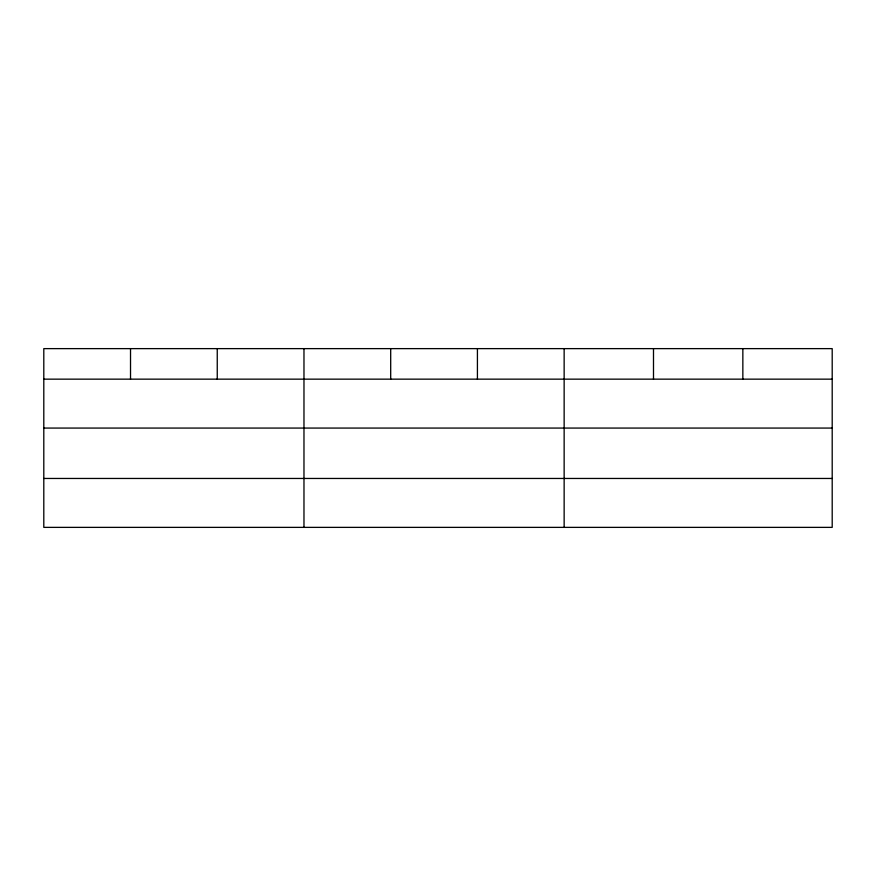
<?xml version="1.0" encoding="UTF-8"?>
<svg xmlns="http://www.w3.org/2000/svg" width="876" height="876" viewBox="0 0 876 876"><rect width="100%" height="100%" fill="white"/><g stroke="black" fill="none" stroke-linecap="round" stroke-linejoin="round"><path stroke-width="1.31" d="M832.2 428.068L832.2 348.626L43.8 348.626L43.8 527.374L832.2 527.374L832.2 428.068L43.8 428.068M43.8 379.155L832.2 379.155M43.8 478.46L832.2 478.46M742.848 348.626L742.848 379.155M653.496 348.626L653.496 379.155M564.144 348.626L564.144 527.374M477.42 348.626L477.42 379.155M390.696 348.626L390.696 379.155M303.972 348.626L303.972 527.374M217.248 348.626L217.248 379.155M130.524 348.626L130.524 379.155"/></g></svg>
